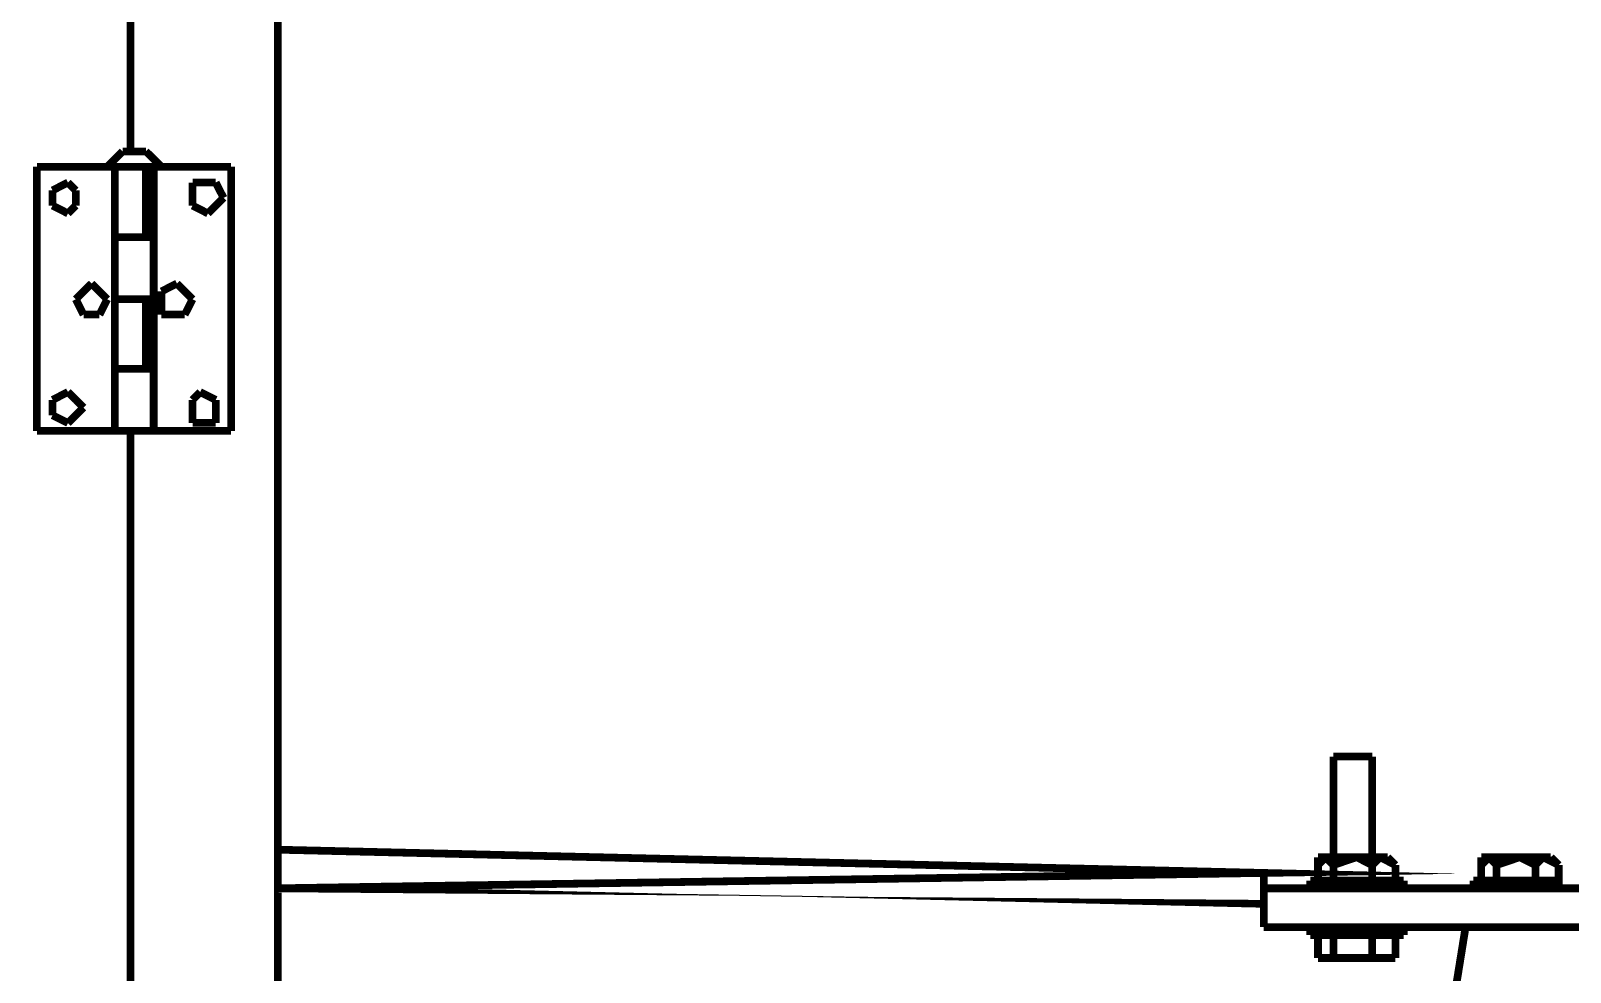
# Model space of a CAD drawing. Header units: metres. Extents: x 3290 to 4536, y 1562 to 1983.
# Drawn here: x 4025.608 to 4030.163, y 1698.3 to 1701.086 of the extents above; entities that cross this region are included whole.
import ezdxf

# ---------------------------------------------------------------- set-up
doc = ezdxf.new("R2010")
doc.units = ezdxf.units.M
doc.layers.add('C00-00-00-BLACK', color=7, linetype='Continuous')
doc.layers.add('CFF-00-00', color=1, linetype='Continuous')

msp = doc.modelspace()

# ---------------------------------------------------------------- linework, layer by layer
at = {"layer": 'C00-00-00-BLACK', "const_width": 0.0229}
for points in [[(4025.9029, 1700.7292), (4025.9029, 1705.045)], [(4026.3387, 1682.9842), (4026.3387, 1704.6074)], [(4025.8798, 1700.7292), (4025.8341, 1700.6837)], [(4025.9484, 1700.7292), (4025.8798, 1700.7292)], [(4025.9946, 1700.6837), (4025.9484, 1700.7292)], [(4025.6261, 1700.6837), (4026.2006, 1700.6837)], [(4025.6261, 1700.6837), (4025.6261, 1699.9022)], [(4025.8341, 1700.6837), (4025.9946, 1700.6837)], [(4025.8567, 1700.6837), (4025.8567, 1699.9022)], [(4025.9484, 1700.6837), (4025.9484, 1700.4752)], [(4025.9715, 1700.6837), (4025.9715, 1699.9022)], [(4026.2006, 1700.6837), (4026.2006, 1699.9022)], [(4025.7178, 1700.6371), (4025.6723, 1700.6139)], [(4025.6723, 1700.6139), (4025.6723, 1700.5917)], [(4025.7409, 1700.6139), (4025.7178, 1700.6371)], [(4025.7409, 1700.5917), (4025.7409, 1700.6139)], [(4026.132, 1700.6371), (4026.0865, 1700.6371)], [(4026.0865, 1700.6371), (4026.0865, 1700.5917)], [(4026.1551, 1700.6371), (4026.132, 1700.6371)], [(4026.1782, 1700.5917), (4026.1551, 1700.6371)], [(4025.6723, 1700.5917), (4025.6723, 1700.5689)], [(4025.6723, 1700.5689), (4025.7178, 1700.5456)], [(4025.7178, 1700.5456), (4025.7409, 1700.5689)], [(4025.7409, 1700.5689), (4025.7409, 1700.5917)], [(4026.0865, 1700.5917), (4026.0865, 1700.5689)], [(4026.0865, 1700.5689), (4026.132, 1700.5456)], [(4026.132, 1700.5456), (4026.1782, 1700.5917)], [(4025.8567, 1700.4752), (4025.8567, 1700.2916)], [(4025.8567, 1700.4752), (4025.9715, 1700.4752)], [(4025.7879, 1700.3382), (4025.764, 1700.3149)], [(4025.811, 1700.3149), (4025.7879, 1700.3382)], [(4026.0403, 1700.3382), (4025.9946, 1700.3149)], [(4026.0634, 1700.3149), (4026.0403, 1700.3382)], [(4025.764, 1700.3149), (4025.7409, 1700.2916)], [(4025.7409, 1700.2916), (4025.764, 1700.2461)], [(4025.8341, 1700.2916), (4025.811, 1700.3149)], [(4025.811, 1700.2461), (4025.8341, 1700.2916)], [(4025.8567, 1700.2916), (4025.9715, 1700.2916)], [(4025.9484, 1700.2916), (4025.9484, 1700.0858)], [(4025.9946, 1700.3149), (4025.9946, 1700.2916)], [(4025.9946, 1700.2916), (4025.9946, 1700.2461)], [(4026.0865, 1700.2916), (4026.0634, 1700.3149)], [(4026.0634, 1700.2461), (4026.0865, 1700.2916)], [(4025.764, 1700.2461), (4025.7879, 1700.2461)], [(4025.7879, 1700.2461), (4025.811, 1700.2461)], [(4025.9946, 1700.2461), (4026.0403, 1700.2461)], [(4026.0403, 1700.2461), (4026.0634, 1700.2461)], [(4025.8567, 1700.0858), (4025.8567, 1699.9022)], [(4025.8567, 1700.0858), (4025.9715, 1700.0858)], [(4025.7178, 1700.0171), (4025.6723, 1699.9938)], [(4025.7409, 1699.9938), (4025.7178, 1700.0171)], [(4026.1089, 1700.0171), (4026.0865, 1699.9938)], [(4026.1551, 1699.9938), (4026.1089, 1700.0171)], [(4025.6723, 1699.9938), (4025.6723, 1699.971)], [(4025.6723, 1699.971), (4025.6723, 1699.9483)], [(4025.764, 1699.971), (4025.7409, 1699.9938)], [(4025.7409, 1699.9483), (4025.764, 1699.971)], [(4026.0865, 1699.9938), (4026.0865, 1699.971)], [(4026.0865, 1699.971), (4026.0865, 1699.9255)], [(4026.1551, 1699.971), (4026.1551, 1699.9938)], [(4026.1551, 1699.9255), (4026.1551, 1699.971)], [(4025.6723, 1699.9483), (4025.7178, 1699.9255)], [(4025.7178, 1699.9255), (4025.7409, 1699.9483)], [(4026.0865, 1699.9255), (4026.1089, 1699.9255)], [(4026.1089, 1699.9255), (4026.1551, 1699.9255)], [(4025.6261, 1699.9022), (4026.2006, 1699.9022)], [(4025.9029, 1687.7581), (4025.9029, 1699.9022)], [(4029.4621, 1698.6404), (4029.4621, 1698.9382)], [(4029.4621, 1698.9382), (4029.5769, 1698.9382)], [(4029.5769, 1698.6404), (4029.5769, 1698.9382)], [(4026.3387, 1698.5483), (4026.3387, 1698.6626)], [(4029.4389, 1698.6404), (4029.4164, 1698.6171)], [(4029.4164, 1698.6171), (4029.4164, 1698.6404)], [(4029.4164, 1698.6404), (4029.6225, 1698.6404)], [(4029.4621, 1698.6171), (4029.4389, 1698.6404)], [(4029.5306, 1698.6404), (4029.4621, 1698.6171)], [(4029.5769, 1698.6171), (4029.5306, 1698.6404)], [(4029.6, 1698.6404), (4029.5769, 1698.6171)], [(4029.6457, 1698.6171), (4029.6, 1698.6404)], [(4029.6225, 1698.6404), (4029.6457, 1698.6171)], [(4029.8994, 1698.6171), (4029.8994, 1698.6404)], [(4029.9225, 1698.6404), (4029.8994, 1698.6171)], [(4029.8994, 1698.6404), (4030.1053, 1698.6404)], [(4029.9448, 1698.6171), (4029.9225, 1698.6404)], [(4030.0134, 1698.6404), (4029.9448, 1698.6171)], [(4030.0598, 1698.6171), (4030.0134, 1698.6404)], [(4030.083, 1698.6404), (4030.0598, 1698.6171)], [(4030.1285, 1698.6171), (4030.083, 1698.6404)], [(4030.1053, 1698.6404), (4030.1285, 1698.6171)], [(4029.4164, 1698.5711), (4029.4164, 1698.6171)], [(4029.4621, 1698.5711), (4029.4621, 1698.6171)], [(4029.5769, 1698.5711), (4029.5769, 1698.6171)], [(4029.6457, 1698.5711), (4029.6457, 1698.6171)], [(4029.8994, 1698.5711), (4029.8994, 1698.6171)], [(4029.9448, 1698.5711), (4029.9448, 1698.6171)], [(4030.0598, 1698.5711), (4030.0598, 1698.6171)], [(4030.1285, 1698.5711), (4030.1285, 1698.6171)], [(4029.2561, 1698.4335), (4029.2561, 1698.5483)], [(4029.2561, 1698.5483), (4030.2889, 1698.5483)], [(4029.3933, 1698.5483), (4029.3933, 1698.5711)], [(4029.3933, 1698.5711), (4029.6703, 1698.5711)], [(4029.4164, 1698.5711), (4029.4389, 1698.5711)], [(4029.4164, 1698.5711), (4029.4389, 1698.5711)], [(4029.6225, 1698.5711), (4029.4164, 1698.5711)], [(4029.4389, 1698.5711), (4029.4621, 1698.5711)], [(4029.4621, 1698.5711), (4029.5306, 1698.5711)], [(4029.5306, 1698.5711), (4029.5769, 1698.5711)], [(4029.5769, 1698.5711), (4029.6, 1698.5711)], [(4029.6, 1698.5711), (4029.6457, 1698.5711)], [(4029.6457, 1698.5711), (4029.6225, 1698.5711)], [(4029.6703, 1698.5483), (4029.6703, 1698.5711)], [(4029.8763, 1698.5483), (4029.8763, 1698.5711)], [(4029.8763, 1698.5711), (4030.1285, 1698.5711)], [(4030.1285, 1698.5483), (4030.1285, 1698.5711)], [(4029.2561, 1698.4335), (4031.9427, 1698.4335)], [(4029.3933, 1698.4335), (4029.3933, 1698.4102)], [(4029.6703, 1698.4102), (4029.3933, 1698.4102)], [(4029.4164, 1698.4102), (4029.4164, 1698.342)], [(4029.4621, 1698.4102), (4029.4621, 1698.342)], [(4029.5769, 1698.4102), (4029.5769, 1698.342)], [(4029.6457, 1697.1467), (4029.8531, 1698.4335)], [(4029.6457, 1698.4102), (4029.6457, 1698.342)], [(4029.6703, 1698.4335), (4029.6703, 1698.4102)], [(4029.4164, 1698.342), (4029.4389, 1698.342)], [(4029.4164, 1698.342), (4029.4389, 1698.342)], [(4029.4164, 1698.342), (4029.6225, 1698.342)], [(4029.4389, 1698.342), (4029.4621, 1698.342)], [(4029.4621, 1698.342), (4029.5306, 1698.342)], [(4029.5306, 1698.342), (4029.5769, 1698.342)], [(4029.5769, 1698.342), (4029.6, 1698.342)], [(4029.6, 1698.342), (4029.6457, 1698.342)], [(4029.6457, 1698.342), (4029.6225, 1698.342)]]:
    msp.add_lwpolyline(points, dxfattribs=at)
at = {"layer": 'CFF-00-00', "const_width": 0.0229}
for points in [[(4026.3387, 1698.6626), (4026.3387, 1698.5483), (4029.2561, 1698.5938), (4026.3387, 1698.6626)], [(4026.3387, 1698.5483), (4029.2561, 1698.5938), (4029.2561, 1698.5023), (4026.3387, 1698.5483)]]:
    msp.add_lwpolyline(points, close=True, dxfattribs=at)
at = {"layer": 'CFF-00-00'}
for points in [[(4026.3387, 1698.6626), (4026.3387, 1698.5483), (4029.2561, 1698.5938), (4026.3387, 1698.6626)], [(4026.3387, 1698.5483), (4029.2561, 1698.5938), (4029.2561, 1698.5023), (4026.3387, 1698.5483)]]:
    msp.add_lwpolyline(points, close=True, dxfattribs=at)

doc.saveas('drawing.dxf')
